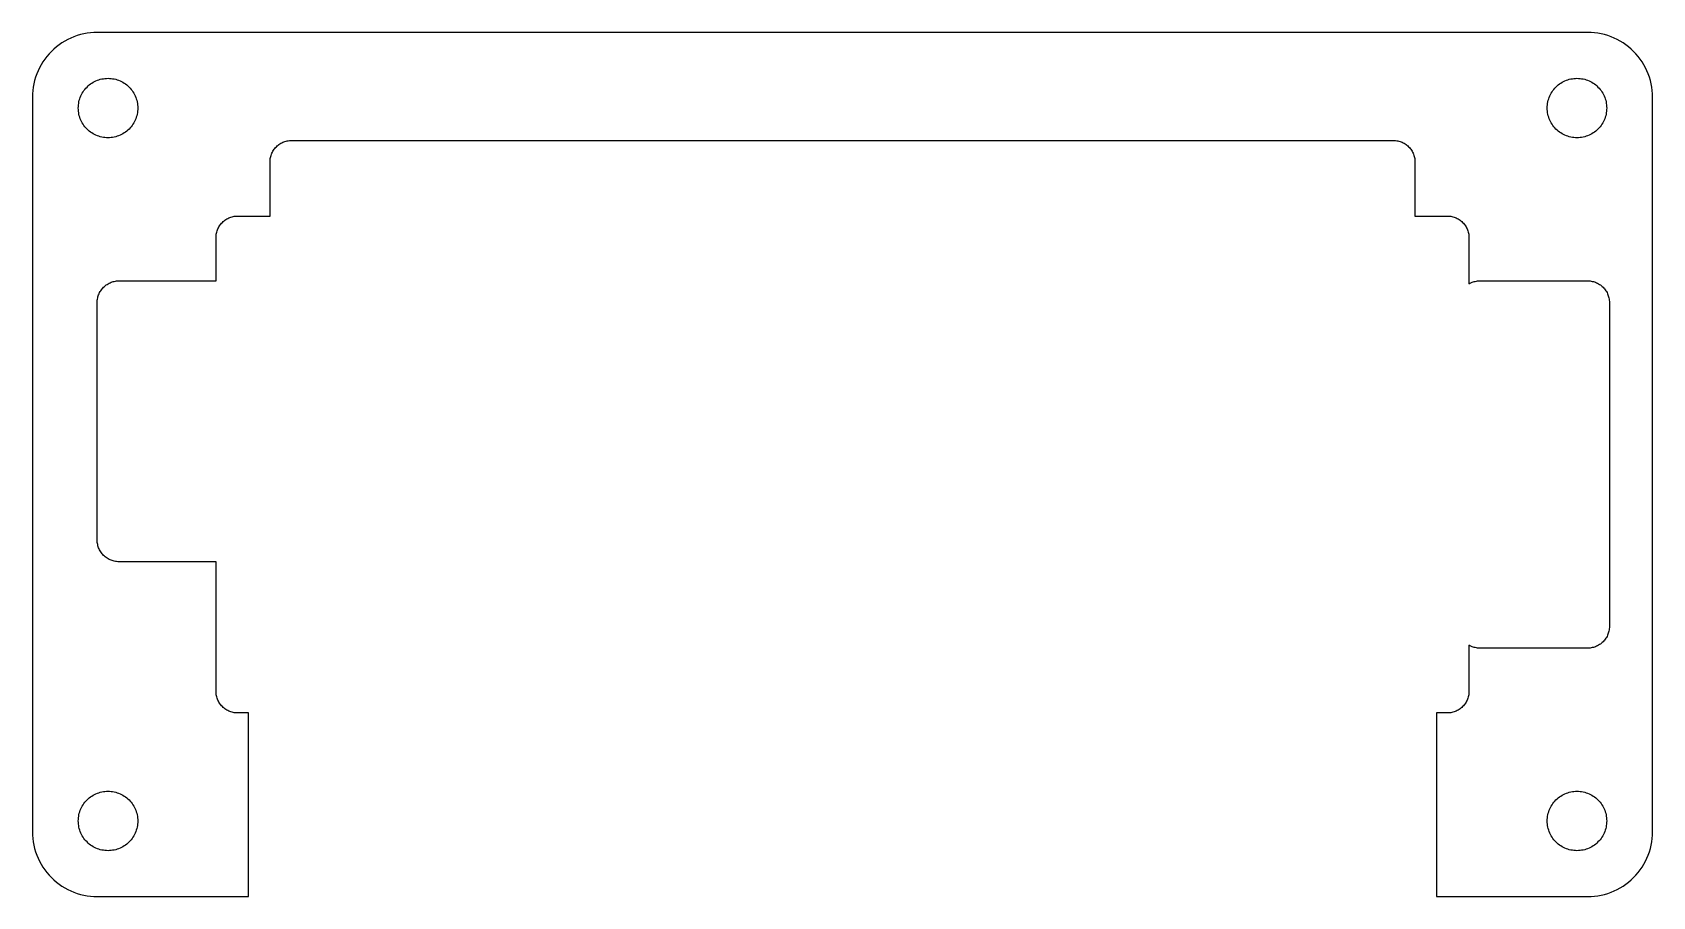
# Model space of a CAD drawing. Header units: metres. Extents: x -38 to 198, y -20 to 155.
# Drawn here: x -37.5 to 37.5, y 70 to 110 of the extents above; entities that cross this region are included whole.
import ezdxf

# ---------------------------------------------------------------- set-up
doc = ezdxf.new("R2010")
doc.units = ezdxf.units.M

msp = doc.modelspace()

# ---------------------------------------------------------------- linework, layer by layer
for p, q in [((-36.1339, 109.516), (-36.2634, 109.427)), ((-36, 109.598), (-36.1339, 109.516)), ((-35.862, 109.673), (-36, 109.598)), ((-35.7202, 109.741), (-35.862, 109.673)), ((-35.5751, 109.801), (-35.7202, 109.741)), ((-35.427, 109.853), (-35.5751, 109.801)), ((-35.2764, 109.898), (-35.427, 109.853)), ((-35.1237, 109.934), (-35.2764, 109.898)), ((-34.9693, 109.963), (-35.1237, 109.934)), ((-34.8136, 109.984), (-34.9693, 109.963)), ((-34.657, 109.996), (-34.8136, 109.984)), ((-34.5, 110), (-34.657, 109.996)), ((34.5, 110), (-34.5, 110)), ((34.657, 109.996), (34.5, 110)), ((34.8136, 109.984), (34.657, 109.996)), ((34.9693, 109.963), (34.8136, 109.984)), ((35.1237, 109.934), (34.9693, 109.963)), ((35.2764, 109.898), (35.1237, 109.934)), ((35.427, 109.853), (35.2764, 109.898)), ((35.5751, 109.801), (35.427, 109.853)), ((35.7202, 109.741), (35.5751, 109.801)), ((35.862, 109.673), (35.7202, 109.741)), ((36, 109.598), (35.862, 109.673)), ((36.1339, 109.516), (36, 109.598)), ((36.2634, 109.427), (36.1339, 109.516)), ((-36.927, 108.763), (-37.016, 108.634)), ((-36.8314, 108.888), (-36.927, 108.763)), ((-36.7294, 109.007), (-36.8314, 108.888)), ((-36.6213, 109.121), (-36.7294, 109.007)), ((-36.5074, 109.229), (-36.6213, 109.121)), ((-36.388, 109.331), (-36.5074, 109.229)), ((-36.2634, 109.427), (-36.388, 109.331)), ((36.388, 109.331), (36.2634, 109.427)), ((36.5074, 109.229), (36.388, 109.331)), ((36.6213, 109.121), (36.5074, 109.229)), ((36.7294, 109.007), (36.6213, 109.121)), ((36.8314, 108.888), (36.7294, 109.007)), ((36.927, 108.763), (36.8314, 108.888)), ((37.016, 108.634), (36.927, 108.763)), ((-37.3007, 108.075), (-37.3532, 107.927)), ((-37.2406, 108.22), (-37.3007, 108.075)), ((-37.173, 108.362), (-37.2406, 108.22)), ((-37.0981, 108.5), (-37.173, 108.362)), ((-37.016, 108.634), (-37.0981, 108.5)), ((37.0981, 108.5), (37.016, 108.634)), ((37.173, 108.362), (37.0981, 108.5)), ((37.2406, 108.22), (37.173, 108.362)), ((37.3007, 108.075), (37.2406, 108.22)), ((37.3532, 107.927), (37.3007, 108.075)), ((-37.4836, 107.314), (-37.4959, 107.157)), ((-37.4631, 107.469), (-37.4836, 107.314)), ((-37.4344, 107.624), (-37.4631, 107.469)), ((-37.3978, 107.776), (-37.4344, 107.624)), ((-37.3532, 107.927), (-37.3978, 107.776)), ((-35.1532, 107.249), (-35.1124, 107.308)), ((-35.1124, 107.308), (-35.0686, 107.365)), ((-35.0686, 107.365), (-35.0218, 107.42)), ((-35.0218, 107.42), (-34.9723, 107.472)), ((-34.9723, 107.472), (-34.92, 107.522)), ((-34.92, 107.522), (-34.8653, 107.569)), ((-34.8653, 107.569), (-34.8082, 107.612)), ((-34.8082, 107.612), (-34.7489, 107.653)), ((-34.7489, 107.653), (-34.6875, 107.691)), ((-34.6875, 107.691), (-34.6242, 107.725)), ((-34.6242, 107.725), (-34.5592, 107.756)), ((-34.5592, 107.756), (-34.4928, 107.784)), ((-34.4928, 107.784), (-34.4249, 107.808)), ((-34.4249, 107.808), (-34.3559, 107.828)), ((-34.3559, 107.828), (-34.2859, 107.845)), ((-34.2859, 107.845), (-34.2151, 107.858)), ((-34.2151, 107.858), (-34.1437, 107.867)), ((-34.1437, 107.867), (-34.072, 107.873)), ((-34.072, 107.873), (-34, 107.875)), ((-34, 107.875), (-33.928, 107.873)), ((-33.928, 107.873), (-33.8563, 107.867)), ((-33.8563, 107.867), (-33.7849, 107.858)), ((-33.7849, 107.858), (-33.7141, 107.845)), ((-33.7141, 107.845), (-33.6441, 107.828)), ((-33.6441, 107.828), (-33.5751, 107.808)), ((-33.5751, 107.808), (-33.5072, 107.784)), ((-33.5072, 107.784), (-33.4407, 107.756)), ((-33.4407, 107.756), (-33.3758, 107.725)), ((-33.3758, 107.725), (-33.3125, 107.691)), ((-33.3125, 107.691), (-33.2511, 107.653)), ((-33.2511, 107.653), (-33.1918, 107.612)), ((-33.1918, 107.612), (-33.1347, 107.569)), ((-33.1347, 107.569), (-33.0799, 107.522)), ((-33.0799, 107.522), (-33.0277, 107.472)), ((-33.0277, 107.472), (-32.9782, 107.42)), ((-32.9782, 107.42), (-32.9314, 107.365)), ((-32.9314, 107.365), (-32.8876, 107.308)), ((-32.8876, 107.308), (-32.8468, 107.249)), ((32.8468, 107.249), (32.8876, 107.308)), ((32.8876, 107.308), (32.9314, 107.365)), ((32.9314, 107.365), (32.9782, 107.42)), ((32.9782, 107.42), (33.0277, 107.472)), ((33.0277, 107.472), (33.0799, 107.522)), ((33.0799, 107.522), (33.1347, 107.569)), ((33.1347, 107.569), (33.1918, 107.612)), ((33.1918, 107.612), (33.2511, 107.653)), ((33.2511, 107.653), (33.3125, 107.691)), ((33.3125, 107.691), (33.3758, 107.725)), ((33.3758, 107.725), (33.4407, 107.756)), ((33.4407, 107.756), (33.5072, 107.784)), ((33.5072, 107.784), (33.5751, 107.808)), ((33.5751, 107.808), (33.6441, 107.828)), ((33.6441, 107.828), (33.7141, 107.845)), ((33.7141, 107.845), (33.7849, 107.858)), ((33.7849, 107.858), (33.8563, 107.867)), ((33.8563, 107.867), (33.928, 107.873)), ((33.928, 107.873), (34, 107.875)), ((34, 107.875), (34.072, 107.873)), ((34.072, 107.873), (34.1437, 107.867)), ((34.1437, 107.867), (34.2151, 107.858)), ((34.2151, 107.858), (34.2859, 107.845)), ((34.2859, 107.845), (34.3559, 107.828)), ((34.3559, 107.828), (34.4249, 107.808)), ((34.4249, 107.808), (34.4928, 107.784)), ((34.4928, 107.784), (34.5592, 107.756)), ((34.5592, 107.756), (34.6242, 107.725)), ((34.6242, 107.725), (34.6875, 107.691)), ((34.6875, 107.691), (34.7489, 107.653)), ((34.7489, 107.653), (34.8082, 107.612)), ((34.8082, 107.612), (34.8653, 107.569)), ((34.8653, 107.569), (34.92, 107.522)), ((34.92, 107.522), (34.9723, 107.472)), ((34.9723, 107.472), (35.0218, 107.42)), ((35.0218, 107.42), (35.0686, 107.365)), ((35.0686, 107.365), (35.1124, 107.308)), ((35.1124, 107.308), (35.1532, 107.249)), ((37.3978, 107.776), (37.3532, 107.927)), ((37.4344, 107.624), (37.3978, 107.776)), ((37.4631, 107.469), (37.4344, 107.624)), ((37.4836, 107.314), (37.4631, 107.469)), ((37.4959, 107.157), (37.4836, 107.314)), ((-37.4959, 107.157), (-37.5, 107)), ((-37.5, 107), (-37.5, 73)), ((-35.375, 106.5), (-35.3731, 106.572)), ((-35.3731, 106.428), (-35.375, 106.5)), ((-35.3731, 106.572), (-35.3675, 106.644)), ((-35.3675, 106.644), (-35.3581, 106.715)), ((-35.3581, 106.715), (-35.3449, 106.786)), ((-35.3449, 106.786), (-35.3281, 106.856)), ((-35.3281, 106.856), (-35.3077, 106.925)), ((-35.3077, 106.925), (-35.2837, 106.993)), ((-35.2837, 106.993), (-35.2561, 107.059)), ((-35.2561, 107.059), (-35.2251, 107.124)), ((-35.2251, 107.124), (-35.1908, 107.188)), ((-35.1908, 107.188), (-35.1532, 107.249)), ((-32.8468, 107.249), (-32.8092, 107.188)), ((-32.8092, 107.188), (-32.7749, 107.124)), ((-32.7749, 107.124), (-32.7439, 107.059)), ((-32.7439, 107.059), (-32.7163, 106.993)), ((-32.7163, 106.993), (-32.6923, 106.925)), ((-32.6923, 106.925), (-32.6718, 106.856)), ((-32.6718, 106.856), (-32.655, 106.786)), ((-32.655, 106.786), (-32.6419, 106.715)), ((-32.6419, 106.715), (-32.6325, 106.644)), ((-32.6325, 106.644), (-32.6269, 106.572)), ((-32.6269, 106.572), (-32.625, 106.5)), ((-32.625, 106.5), (-32.6269, 106.428)), ((32.625, 106.5), (32.6269, 106.572)), ((32.6269, 106.428), (32.625, 106.5)), ((32.6269, 106.572), (32.6325, 106.644)), ((32.6325, 106.644), (32.6419, 106.715)), ((32.6419, 106.715), (32.655, 106.786)), ((32.655, 106.786), (32.6718, 106.856)), ((32.6718, 106.856), (32.6923, 106.925)), ((32.6923, 106.925), (32.7163, 106.993)), ((32.7163, 106.993), (32.7439, 107.059)), ((32.7439, 107.059), (32.7749, 107.124)), ((32.7749, 107.124), (32.8092, 107.188)), ((32.8092, 107.188), (32.8468, 107.249)), ((35.1532, 107.249), (35.1908, 107.188)), ((35.1908, 107.188), (35.2251, 107.124)), ((35.2251, 107.124), (35.2561, 107.059)), ((35.2561, 107.059), (35.2837, 106.993)), ((35.2837, 106.993), (35.3077, 106.925)), ((35.3077, 106.925), (35.3281, 106.856)), ((35.3281, 106.856), (35.3449, 106.786)), ((35.3449, 106.786), (35.3581, 106.715)), ((35.3581, 106.715), (35.3675, 106.644)), ((35.3675, 106.644), (35.3731, 106.572)), ((35.3731, 106.572), (35.375, 106.5)), ((35.375, 106.5), (35.3731, 106.428)), ((37.5, 107), (37.4959, 107.157)), ((37.5, 73), (37.5, 107)), ((-35.3675, 106.356), (-35.3731, 106.428)), ((-35.3581, 106.285), (-35.3675, 106.356)), ((-35.3449, 106.214), (-35.3581, 106.285)), ((-35.3281, 106.144), (-35.3449, 106.214)), ((-35.3077, 106.075), (-35.3281, 106.144)), ((-35.2837, 106.007), (-35.3077, 106.075)), ((-35.2561, 105.941), (-35.2837, 106.007)), ((-35.2251, 105.876), (-35.2561, 105.941)), ((-35.1908, 105.812), (-35.2251, 105.876)), ((-35.1532, 105.751), (-35.1908, 105.812)), ((-35.1124, 105.692), (-35.1532, 105.751)), ((-32.8468, 105.751), (-32.8876, 105.692)), ((-32.8092, 105.812), (-32.8468, 105.751)), ((-32.7749, 105.876), (-32.8092, 105.812)), ((-32.7439, 105.941), (-32.7749, 105.876)), ((-32.7163, 106.007), (-32.7439, 105.941)), ((-32.6923, 106.075), (-32.7163, 106.007)), ((-32.6718, 106.144), (-32.6923, 106.075)), ((-32.655, 106.214), (-32.6718, 106.144)), ((-32.6419, 106.285), (-32.655, 106.214)), ((-32.6325, 106.356), (-32.6419, 106.285)), ((-32.6269, 106.428), (-32.6325, 106.356)), ((32.6325, 106.356), (32.6269, 106.428)), ((32.6419, 106.285), (32.6325, 106.356)), ((32.655, 106.214), (32.6419, 106.285)), ((32.6718, 106.144), (32.655, 106.214)), ((32.6923, 106.075), (32.6718, 106.144)), ((32.7163, 106.007), (32.6923, 106.075)), ((32.7439, 105.941), (32.7163, 106.007)), ((32.7749, 105.876), (32.7439, 105.941)), ((32.8092, 105.812), (32.7749, 105.876)), ((32.8468, 105.751), (32.8092, 105.812)), ((32.8876, 105.692), (32.8468, 105.751)), ((35.1532, 105.751), (35.1124, 105.692)), ((35.1908, 105.812), (35.1532, 105.751)), ((35.2251, 105.876), (35.1908, 105.812)), ((35.2561, 105.941), (35.2251, 105.876)), ((35.2837, 106.007), (35.2561, 105.941)), ((35.3077, 106.075), (35.2837, 106.007)), ((35.3281, 106.144), (35.3077, 106.075)), ((35.3449, 106.214), (35.3281, 106.144)), ((35.3581, 106.285), (35.3449, 106.214)), ((35.3675, 106.356), (35.3581, 106.285)), ((35.3731, 106.428), (35.3675, 106.356)), ((-35.0686, 105.635), (-35.1124, 105.692)), ((-35.0218, 105.58), (-35.0686, 105.635)), ((-34.9723, 105.528), (-35.0218, 105.58)), ((-34.92, 105.478), (-34.9723, 105.528)), ((-34.8653, 105.431), (-34.92, 105.478)), ((-34.8082, 105.388), (-34.8653, 105.431)), ((-34.7489, 105.347), (-34.8082, 105.388)), ((-34.6875, 105.309), (-34.7489, 105.347)), ((-34.6242, 105.275), (-34.6875, 105.309)), ((-34.5592, 105.244), (-34.6242, 105.275)), ((-34.4928, 105.216), (-34.5592, 105.244)), ((-34.4249, 105.192), (-34.4928, 105.216)), ((-34.3559, 105.172), (-34.4249, 105.192)), ((-34.2859, 105.155), (-34.3559, 105.172)), ((-34.2151, 105.142), (-34.2859, 105.155)), ((-34.1437, 105.133), (-34.2151, 105.142)), ((-34.072, 105.127), (-34.1437, 105.133)), ((-34, 105.125), (-34.072, 105.127)), ((-33.928, 105.127), (-34, 105.125)), ((-33.8563, 105.133), (-33.928, 105.127)), ((-33.7849, 105.142), (-33.8563, 105.133)), ((-33.7141, 105.155), (-33.7849, 105.142)), ((-33.6441, 105.172), (-33.7141, 105.155)), ((-33.5751, 105.192), (-33.6441, 105.172)), ((-33.5072, 105.216), (-33.5751, 105.192)), ((-33.4407, 105.244), (-33.5072, 105.216)), ((-33.3758, 105.275), (-33.4407, 105.244)), ((-33.3125, 105.309), (-33.3758, 105.275)), ((-33.2511, 105.347), (-33.3125, 105.309)), ((-33.1918, 105.388), (-33.2511, 105.347)), ((-33.1347, 105.431), (-33.1918, 105.388)), ((-33.0799, 105.478), (-33.1347, 105.431)), ((-33.0277, 105.528), (-33.0799, 105.478)), ((-32.9782, 105.58), (-33.0277, 105.528)), ((-32.9314, 105.635), (-32.9782, 105.58)), ((-32.8876, 105.692), (-32.9314, 105.635)), ((-25.5523, 104.999), (-25.5, 105)), ((-25.5, 105), (25.5, 105)), ((25.5, 105), (25.5523, 104.999)), ((32.9314, 105.635), (32.8876, 105.692)), ((32.9782, 105.58), (32.9314, 105.635)), ((33.0277, 105.528), (32.9782, 105.58)), ((33.0799, 105.478), (33.0277, 105.528)), ((33.1347, 105.431), (33.0799, 105.478)), ((33.1918, 105.388), (33.1347, 105.431)), ((33.2511, 105.347), (33.1918, 105.388)), ((33.3125, 105.309), (33.2511, 105.347)), ((33.3758, 105.275), (33.3125, 105.309)), ((33.4407, 105.244), (33.3758, 105.275)), ((33.5072, 105.216), (33.4407, 105.244)), ((33.5751, 105.192), (33.5072, 105.216)), ((33.6441, 105.172), (33.5751, 105.192)), ((33.7141, 105.155), (33.6441, 105.172)), ((33.7849, 105.142), (33.7141, 105.155)), ((33.8563, 105.133), (33.7849, 105.142)), ((33.928, 105.127), (33.8563, 105.133)), ((34, 105.125), (33.928, 105.127)), ((34.072, 105.127), (34, 105.125)), ((34.1437, 105.133), (34.072, 105.127)), ((34.2151, 105.142), (34.1437, 105.133)), ((34.2859, 105.155), (34.2151, 105.142)), ((34.3559, 105.172), (34.2859, 105.155)), ((34.4249, 105.192), (34.3559, 105.172)), ((34.4928, 105.216), (34.4249, 105.192)), ((34.5592, 105.244), (34.4928, 105.216)), ((34.6242, 105.275), (34.5592, 105.244)), ((34.6875, 105.309), (34.6242, 105.275)), ((34.7489, 105.347), (34.6875, 105.309)), ((34.8082, 105.388), (34.7489, 105.347)), ((34.8653, 105.431), (34.8082, 105.388)), ((34.92, 105.478), (34.8653, 105.431)), ((34.9723, 105.528), (34.92, 105.478)), ((35.0218, 105.58), (34.9723, 105.528)), ((35.0686, 105.635), (35.0218, 105.58)), ((35.1124, 105.692), (35.0686, 105.635)), ((-26.4781, 104.208), (-26.4659, 104.259)), ((-26.4659, 104.259), (-26.451, 104.309)), ((-26.451, 104.309), (-26.4336, 104.358)), ((-26.4336, 104.358), (-26.4135, 104.407)), ((-26.4135, 104.407), (-26.391, 104.454)), ((-26.391, 104.454), (-26.366, 104.5)), ((-26.366, 104.5), (-26.3387, 104.545)), ((-26.3387, 104.545), (-26.309, 104.588)), ((-26.309, 104.588), (-26.2771, 104.629)), ((-26.2771, 104.629), (-26.2431, 104.669)), ((-26.2431, 104.669), (-26.2071, 104.707)), ((-26.2071, 104.707), (-26.1691, 104.743)), ((-26.1691, 104.743), (-26.1293, 104.777)), ((-26.1293, 104.777), (-26.0878, 104.809)), ((-26.0878, 104.809), (-26.0446, 104.839)), ((-26.0446, 104.839), (-26, 104.866)), ((-26, 104.866), (-25.954, 104.891)), ((-25.954, 104.891), (-25.9067, 104.914)), ((-25.9067, 104.914), (-25.8584, 104.934)), ((-25.8584, 104.934), (-25.809, 104.951)), ((-25.809, 104.951), (-25.7588, 104.966)), ((-25.7588, 104.966), (-25.7079, 104.978)), ((-25.7079, 104.978), (-25.6564, 104.988)), ((-25.6564, 104.988), (-25.6045, 104.995)), ((-25.6045, 104.995), (-25.5523, 104.999)), ((25.5523, 104.999), (25.6045, 104.995)), ((25.6045, 104.995), (25.6564, 104.988)), ((25.6564, 104.988), (25.7079, 104.978)), ((25.7079, 104.978), (25.7588, 104.966)), ((25.7588, 104.966), (25.809, 104.951)), ((25.809, 104.951), (25.8584, 104.934)), ((25.8584, 104.934), (25.9067, 104.914)), ((25.9067, 104.914), (25.954, 104.891)), ((25.954, 104.891), (26, 104.866)), ((26, 104.866), (26.0446, 104.839)), ((26.0446, 104.839), (26.0878, 104.809)), ((26.0878, 104.809), (26.1293, 104.777)), ((26.1293, 104.777), (26.1691, 104.743)), ((26.1691, 104.743), (26.2071, 104.707)), ((26.2071, 104.707), (26.2431, 104.669)), ((26.2431, 104.669), (26.2771, 104.629)), ((26.2771, 104.629), (26.309, 104.588)), ((26.309, 104.588), (26.3387, 104.545)), ((26.3387, 104.545), (26.366, 104.5)), ((26.366, 104.5), (26.391, 104.454)), ((26.391, 104.454), (26.4135, 104.407)), ((26.4135, 104.407), (26.4336, 104.358)), ((26.4336, 104.358), (26.451, 104.309)), ((26.451, 104.309), (26.4659, 104.259)), ((26.4659, 104.259), (26.4781, 104.208)), ((-26.5, 104), (-26.4986, 104.052)), ((-26.5, 101.5), (-26.5, 104)), ((-26.4986, 104.052), (-26.4945, 104.105)), ((-26.4945, 104.105), (-26.4877, 104.156)), ((-26.4877, 104.156), (-26.4781, 104.208)), ((26.4781, 104.208), (26.4877, 104.156)), ((26.4877, 104.156), (26.4945, 104.105)), ((26.4945, 104.105), (26.4986, 104.052)), ((26.4986, 104.052), (26.5, 104)), ((26.5, 104), (26.5, 101.5)), ((-28.6691, 101.243), (-28.6293, 101.277)), ((-28.6293, 101.277), (-28.5878, 101.309)), ((-28.5878, 101.309), (-28.5446, 101.339)), ((-28.5446, 101.339), (-28.5, 101.366)), ((-28.5, 101.366), (-28.454, 101.391)), ((-28.454, 101.391), (-28.4067, 101.414)), ((-28.4067, 101.414), (-28.3584, 101.434)), ((-28.3584, 101.434), (-28.309, 101.451)), ((-28.309, 101.451), (-28.2588, 101.466)), ((-28.2588, 101.466), (-28.2079, 101.478)), ((-28.2079, 101.478), (-28.1564, 101.488)), ((-28.1564, 101.488), (-28.1045, 101.495)), ((-28.1045, 101.495), (-28.0523, 101.499)), ((-28.0523, 101.499), (-28, 101.5)), ((-28, 101.5), (-26.5, 101.5)), ((26.5, 101.5), (28, 101.5)), ((28, 101.5), (28.0523, 101.499)), ((28.0523, 101.499), (28.1045, 101.495)), ((28.1045, 101.495), (28.1564, 101.488)), ((28.1564, 101.488), (28.2079, 101.478)), ((28.2079, 101.478), (28.2588, 101.466)), ((28.2588, 101.466), (28.309, 101.451)), ((28.309, 101.451), (28.3584, 101.434)), ((28.3584, 101.434), (28.4067, 101.414)), ((28.4067, 101.414), (28.454, 101.391)), ((28.454, 101.391), (28.5, 101.366)), ((28.5, 101.366), (28.5446, 101.339)), ((28.5446, 101.339), (28.5878, 101.309)), ((28.5878, 101.309), (28.6293, 101.277)), ((28.6293, 101.277), (28.6691, 101.243)), ((-29, 100.5), (-28.9986, 100.552)), ((-29, 98.5), (-29, 100.5)), ((-28.9986, 100.552), (-28.9945, 100.605)), ((-28.9945, 100.605), (-28.9877, 100.656)), ((-28.9877, 100.656), (-28.9781, 100.708)), ((-28.9781, 100.708), (-28.9659, 100.759)), ((-28.9659, 100.759), (-28.951, 100.809)), ((-28.951, 100.809), (-28.9336, 100.858)), ((-28.9336, 100.858), (-28.9135, 100.907)), ((-28.9135, 100.907), (-28.891, 100.954)), ((-28.891, 100.954), (-28.866, 101)), ((-28.866, 101), (-28.8387, 101.045)), ((-28.8387, 101.045), (-28.809, 101.088)), ((-28.809, 101.088), (-28.7771, 101.129)), ((-28.7771, 101.129), (-28.7431, 101.169)), ((-28.7431, 101.169), (-28.7071, 101.207)), ((-28.7071, 101.207), (-28.6691, 101.243)), ((28.6691, 101.243), (28.7071, 101.207)), ((28.7071, 101.207), (28.7431, 101.169)), ((28.7431, 101.169), (28.7771, 101.129)), ((28.7771, 101.129), (28.809, 101.088)), ((28.809, 101.088), (28.8387, 101.045)), ((28.8387, 101.045), (28.866, 101)), ((28.866, 101), (28.891, 100.954)), ((28.891, 100.954), (28.9135, 100.907)), ((28.9135, 100.907), (28.9336, 100.858)), ((28.9336, 100.858), (28.951, 100.809)), ((28.951, 100.809), (28.9659, 100.759)), ((28.9659, 100.759), (28.9781, 100.708)), ((28.9781, 100.708), (28.9877, 100.656)), ((28.9877, 100.656), (28.9945, 100.605)), ((28.9945, 100.605), (28.9986, 100.552)), ((28.9986, 100.552), (29, 100.5)), ((29, 100.5), (29, 98.366)), ((-34.1691, 98.2431), (-34.1293, 98.2771)), ((-34.1293, 98.2771), (-34.0878, 98.309)), ((-34.0878, 98.309), (-34.0446, 98.3387)), ((-34.0446, 98.3387), (-34, 98.366)), ((-34, 98.366), (-33.954, 98.391)), ((-33.954, 98.391), (-33.9067, 98.4135)), ((-33.9067, 98.4135), (-33.8584, 98.4336)), ((-33.8584, 98.4336), (-33.809, 98.451)), ((-33.809, 98.451), (-33.7588, 98.4659)), ((-33.7588, 98.4659), (-33.7079, 98.4781)), ((-33.7079, 98.4781), (-33.6564, 98.4877)), ((-33.6564, 98.4877), (-33.6045, 98.4945)), ((-33.6045, 98.4945), (-33.5523, 98.4986)), ((-33.5523, 98.4986), (-33.5, 98.5)), ((-33.5, 98.5), (-29, 98.5)), ((29, 98.366), (29.046, 98.391)), ((29.046, 98.391), (29.0933, 98.4135)), ((29.0933, 98.4135), (29.1416, 98.4336)), ((29.1416, 98.4336), (29.191, 98.451)), ((29.191, 98.451), (29.2412, 98.4659)), ((29.2412, 98.4659), (29.2921, 98.4781)), ((29.2921, 98.4781), (29.3436, 98.4877)), ((29.3436, 98.4877), (29.3955, 98.4945)), ((29.3955, 98.4945), (29.4477, 98.4986)), ((29.4477, 98.4986), (29.5, 98.5)), ((29.5, 98.5), (34.5, 98.5)), ((34.5, 98.5), (34.5523, 98.4986)), ((34.5523, 98.4986), (34.6045, 98.4945)), ((34.6045, 98.4945), (34.6564, 98.4877)), ((34.6564, 98.4877), (34.7079, 98.4781)), ((34.7079, 98.4781), (34.7588, 98.4659)), ((34.7588, 98.4659), (34.809, 98.451)), ((34.809, 98.451), (34.8584, 98.4336)), ((34.8584, 98.4336), (34.9067, 98.4135)), ((34.9067, 98.4135), (34.954, 98.391)), ((34.954, 98.391), (35, 98.366)), ((35, 98.366), (35.0446, 98.3387)), ((35.0446, 98.3387), (35.0878, 98.309)), ((35.0878, 98.309), (35.1293, 98.2771)), ((35.1293, 98.2771), (35.1691, 98.2431)), ((-34.5, 97.5), (-34.4986, 97.5523)), ((-34.5, 86.5), (-34.5, 97.5)), ((-34.4986, 97.5523), (-34.4945, 97.6045)), ((-34.4945, 97.6045), (-34.4877, 97.6564)), ((-34.4877, 97.6564), (-34.4781, 97.7079)), ((-34.4781, 97.7079), (-34.4659, 97.7588)), ((-34.4659, 97.7588), (-34.451, 97.809)), ((-34.451, 97.809), (-34.4336, 97.8584)), ((-34.4336, 97.8584), (-34.4135, 97.9067)), ((-34.4135, 97.9067), (-34.391, 97.954)), ((-34.391, 97.954), (-34.366, 98)), ((-34.366, 98), (-34.3387, 98.0446)), ((-34.3387, 98.0446), (-34.309, 98.0878)), ((-34.309, 98.0878), (-34.2771, 98.1293)), ((-34.2771, 98.1293), (-34.2431, 98.1691)), ((-34.2431, 98.1691), (-34.2071, 98.2071)), ((-34.2071, 98.2071), (-34.1691, 98.2431)), ((35.1691, 98.2431), (35.2071, 98.2071)), ((35.2071, 98.2071), (35.2431, 98.1691)), ((35.2431, 98.1691), (35.2771, 98.1293)), ((35.2771, 98.1293), (35.309, 98.0878)), ((35.309, 98.0878), (35.3387, 98.0446)), ((35.3387, 98.0446), (35.366, 98)), ((35.366, 98), (35.391, 97.954)), ((35.391, 97.954), (35.4135, 97.9067)), ((35.4135, 97.9067), (35.4336, 97.8584)), ((35.4336, 97.8584), (35.451, 97.809)), ((35.451, 97.809), (35.4659, 97.7588)), ((35.4659, 97.7588), (35.4781, 97.7079)), ((35.4781, 97.7079), (35.4877, 97.6564)), ((35.4877, 97.6564), (35.4945, 97.6045)), ((35.4945, 97.6045), (35.4986, 97.5523)), ((35.4986, 97.5523), (35.5, 97.5)), ((35.5, 97.5), (35.5, 82.5)), ((-34.4986, 86.4477), (-34.5, 86.5)), ((-34.4945, 86.3955), (-34.4986, 86.4477)), ((-34.4877, 86.3436), (-34.4945, 86.3955)), ((-34.4781, 86.2921), (-34.4877, 86.3436)), ((-34.4659, 86.2412), (-34.4781, 86.2921)), ((-34.451, 86.191), (-34.4659, 86.2412)), ((-34.4336, 86.1416), (-34.451, 86.191)), ((-34.4135, 86.0933), (-34.4336, 86.1416)), ((-34.391, 86.046), (-34.4135, 86.0933)), ((-34.366, 86), (-34.391, 86.046)), ((-34.3387, 85.9554), (-34.366, 86)), ((-34.309, 85.9122), (-34.3387, 85.9554)), ((-34.2771, 85.8707), (-34.309, 85.9122)), ((-34.2431, 85.8309), (-34.2771, 85.8707)), ((-34.2071, 85.7929), (-34.2431, 85.8309)), ((-34.1691, 85.7569), (-34.2071, 85.7929)), ((-34.1293, 85.7229), (-34.1691, 85.7569)), ((-34.0878, 85.691), (-34.1293, 85.7229)), ((-34.0446, 85.6613), (-34.0878, 85.691)), ((-34, 85.634), (-34.0446, 85.6613)), ((-33.954, 85.609), (-34, 85.634)), ((-33.9067, 85.5865), (-33.954, 85.609)), ((-33.8584, 85.5664), (-33.9067, 85.5865)), ((-33.809, 85.549), (-33.8584, 85.5664)), ((-33.7588, 85.5341), (-33.809, 85.549)), ((-33.7079, 85.5219), (-33.7588, 85.5341)), ((-33.6564, 85.5123), (-33.7079, 85.5219)), ((-33.6045, 85.5055), (-33.6564, 85.5123)), ((-33.5523, 85.5014), (-33.6045, 85.5055)), ((-33.5, 85.5), (-33.5523, 85.5014)), ((-29, 85.5), (-33.5, 85.5)), ((-29, 79.5), (-29, 85.5)), ((35.5, 82.5), (35.4986, 82.4477)), ((35.1691, 81.7569), (35.1293, 81.7229)), ((35.2071, 81.7929), (35.1691, 81.7569)), ((35.2431, 81.8309), (35.2071, 81.7929)), ((35.2771, 81.8707), (35.2431, 81.8309)), ((35.309, 81.9122), (35.2771, 81.8707)), ((35.3387, 81.9554), (35.309, 81.9122)), ((35.366, 82), (35.3387, 81.9554)), ((35.391, 82.046), (35.366, 82)), ((35.4135, 82.0933), (35.391, 82.046)), ((35.4336, 82.1416), (35.4135, 82.0933)), ((35.451, 82.191), (35.4336, 82.1416)), ((35.4659, 82.2412), (35.451, 82.191)), ((35.4781, 82.2921), (35.4659, 82.2412)), ((35.4877, 82.3436), (35.4781, 82.2921)), ((35.4945, 82.3955), (35.4877, 82.3436)), ((35.4986, 82.4477), (35.4945, 82.3955)), ((29.046, 81.609), (29, 81.634)), ((29, 81.634), (29, 79.5)), ((29.0933, 81.5865), (29.046, 81.609)), ((29.1416, 81.5664), (29.0933, 81.5865)), ((29.191, 81.549), (29.1416, 81.5664)), ((29.2412, 81.5341), (29.191, 81.549)), ((29.2921, 81.5219), (29.2412, 81.5341)), ((29.3436, 81.5123), (29.2921, 81.5219)), ((29.3955, 81.5055), (29.3436, 81.5123)), ((29.4477, 81.5014), (29.3955, 81.5055)), ((29.5, 81.5), (29.4477, 81.5014)), ((34.5, 81.5), (29.5, 81.5)), ((34.5523, 81.5014), (34.5, 81.5)), ((34.6045, 81.5055), (34.5523, 81.5014)), ((34.6564, 81.5123), (34.6045, 81.5055)), ((34.7079, 81.5219), (34.6564, 81.5123)), ((34.7588, 81.5341), (34.7079, 81.5219)), ((34.809, 81.549), (34.7588, 81.5341)), ((34.8584, 81.5664), (34.809, 81.549)), ((34.9067, 81.5865), (34.8584, 81.5664)), ((34.954, 81.609), (34.9067, 81.5865)), ((35, 81.634), (34.954, 81.609)), ((35.0446, 81.6613), (35, 81.634)), ((35.0878, 81.691), (35.0446, 81.6613)), ((35.1293, 81.7229), (35.0878, 81.691)), ((-28.9986, 79.4477), (-29, 79.5)), ((29, 79.5), (28.9986, 79.4477)), ((-28.9945, 79.3955), (-28.9986, 79.4477)), ((-28.9877, 79.3436), (-28.9945, 79.3955)), ((-28.9781, 79.2921), (-28.9877, 79.3436)), ((-28.9659, 79.2412), (-28.9781, 79.2921)), ((-28.951, 79.191), (-28.9659, 79.2412)), ((-28.9336, 79.1416), (-28.951, 79.191)), ((-28.9135, 79.0933), (-28.9336, 79.1416)), ((-28.891, 79.046), (-28.9135, 79.0933)), ((-28.866, 79), (-28.891, 79.046)), ((-28.8387, 78.9554), (-28.866, 79)), ((-28.809, 78.9122), (-28.8387, 78.9554)), ((-28.7771, 78.8707), (-28.809, 78.9122)), ((-28.7431, 78.8309), (-28.7771, 78.8707)), ((-28.7071, 78.7929), (-28.7431, 78.8309)), ((-28.6691, 78.7569), (-28.7071, 78.7929)), ((-28.6293, 78.7229), (-28.6691, 78.7569)), ((28.6691, 78.7569), (28.6293, 78.7229)), ((28.7071, 78.7929), (28.6691, 78.7569)), ((28.7431, 78.8309), (28.7071, 78.7929)), ((28.7771, 78.8707), (28.7431, 78.8309)), ((28.809, 78.9122), (28.7771, 78.8707)), ((28.8387, 78.9554), (28.809, 78.9122)), ((28.866, 79), (28.8387, 78.9554)), ((28.891, 79.046), (28.866, 79)), ((28.9135, 79.0933), (28.891, 79.046)), ((28.9336, 79.1416), (28.9135, 79.0933)), ((28.951, 79.191), (28.9336, 79.1416)), ((28.9659, 79.2412), (28.951, 79.191)), ((28.9781, 79.2921), (28.9659, 79.2412)), ((28.9877, 79.3436), (28.9781, 79.2921)), ((28.9945, 79.3955), (28.9877, 79.3436)), ((28.9986, 79.4477), (28.9945, 79.3955)), ((-28.5878, 78.691), (-28.6293, 78.7229)), ((-28.5446, 78.6613), (-28.5878, 78.691)), ((-28.5, 78.634), (-28.5446, 78.6613)), ((-28.454, 78.609), (-28.5, 78.634)), ((-28.4067, 78.5865), (-28.454, 78.609)), ((-28.3584, 78.5664), (-28.4067, 78.5865)), ((-28.309, 78.549), (-28.3584, 78.5664)), ((-28.2588, 78.5341), (-28.309, 78.549)), ((-28.2079, 78.5219), (-28.2588, 78.5341)), ((-28.1564, 78.5123), (-28.2079, 78.5219)), ((-28.1045, 78.5055), (-28.1564, 78.5123)), ((-28.0523, 78.5014), (-28.1045, 78.5055)), ((-28, 78.5), (-28.0523, 78.5014)), ((-27.5, 78.5), (-28, 78.5)), ((-27.5, 70), (-27.5, 78.5)), ((28, 78.5), (27.5, 78.5)), ((27.5, 78.5), (27.5, 70)), ((28.0523, 78.5014), (28, 78.5)), ((28.1045, 78.5055), (28.0523, 78.5014)), ((28.1564, 78.5123), (28.1045, 78.5055)), ((28.2079, 78.5219), (28.1564, 78.5123)), ((28.2588, 78.5341), (28.2079, 78.5219)), ((28.309, 78.549), (28.2588, 78.5341)), ((28.3584, 78.5664), (28.309, 78.549)), ((28.4067, 78.5865), (28.3584, 78.5664)), ((28.454, 78.609), (28.4067, 78.5865)), ((28.5, 78.634), (28.454, 78.609)), ((28.5446, 78.6613), (28.5, 78.634)), ((28.5878, 78.691), (28.5446, 78.6613)), ((28.6293, 78.7229), (28.5878, 78.691)), ((-35.1532, 74.2489), (-35.1124, 74.3082)), ((-35.1124, 74.3082), (-35.0686, 74.3653)), ((-35.0686, 74.3653), (-35.0218, 74.4201)), ((-35.0218, 74.4201), (-34.9723, 74.4723)), ((-34.9723, 74.4723), (-34.92, 74.5218)), ((-34.92, 74.5218), (-34.8653, 74.5686)), ((-34.8653, 74.5686), (-34.8082, 74.6124)), ((-34.8082, 74.6124), (-34.7489, 74.6532)), ((-34.7489, 74.6532), (-34.6875, 74.6908)), ((-34.6875, 74.6908), (-34.6242, 74.7251)), ((-34.6242, 74.7251), (-34.5592, 74.7561)), ((-34.5592, 74.7561), (-34.4928, 74.7837)), ((-34.4928, 74.7837), (-34.4249, 74.8077)), ((-34.4249, 74.8077), (-34.3559, 74.8282)), ((-34.3559, 74.8282), (-34.2859, 74.845)), ((-34.2859, 74.845), (-34.2151, 74.8581)), ((-34.2151, 74.8581), (-34.1437, 74.8675)), ((-34.1437, 74.8675), (-34.072, 74.8731)), ((-34.072, 74.8731), (-34, 74.875)), ((-34, 74.875), (-33.928, 74.8731)), ((-33.928, 74.8731), (-33.8563, 74.8675)), ((-33.8563, 74.8675), (-33.7849, 74.8581)), ((-33.7849, 74.8581), (-33.7141, 74.845)), ((-33.7141, 74.845), (-33.6441, 74.8282)), ((-33.6441, 74.8282), (-33.5751, 74.8077)), ((-33.5751, 74.8077), (-33.5072, 74.7837)), ((-33.5072, 74.7837), (-33.4407, 74.7561)), ((-33.4407, 74.7561), (-33.3758, 74.7251)), ((-33.3758, 74.7251), (-33.3125, 74.6908)), ((-33.3125, 74.6908), (-33.2511, 74.6532)), ((-33.2511, 74.6532), (-33.1918, 74.6124)), ((-33.1918, 74.6124), (-33.1347, 74.5686)), ((-33.1347, 74.5686), (-33.0799, 74.5218)), ((-33.0799, 74.5218), (-33.0277, 74.4723)), ((-33.0277, 74.4723), (-32.9782, 74.4201)), ((-32.9782, 74.4201), (-32.9314, 74.3653)), ((-32.9314, 74.3653), (-32.8876, 74.3082)), ((-32.8876, 74.3082), (-32.8468, 74.2489)), ((32.8468, 74.2489), (32.8876, 74.3082)), ((32.8876, 74.3082), (32.9314, 74.3653)), ((32.9314, 74.3653), (32.9782, 74.4201)), ((32.9782, 74.4201), (33.0277, 74.4723)), ((33.0277, 74.4723), (33.0799, 74.5218)), ((33.0799, 74.5218), (33.1347, 74.5686)), ((33.1347, 74.5686), (33.1918, 74.6124)), ((33.1918, 74.6124), (33.2511, 74.6532)), ((33.2511, 74.6532), (33.3125, 74.6908)), ((33.3125, 74.6908), (33.3758, 74.7251)), ((33.3758, 74.7251), (33.4407, 74.7561)), ((33.4407, 74.7561), (33.5072, 74.7837)), ((33.5072, 74.7837), (33.5751, 74.8077)), ((33.5751, 74.8077), (33.6441, 74.8282)), ((33.6441, 74.8282), (33.7141, 74.845)), ((33.7141, 74.845), (33.7849, 74.8581)), ((33.7849, 74.8581), (33.8563, 74.8675)), ((33.8563, 74.8675), (33.928, 74.8731)), ((33.928, 74.8731), (34, 74.875)), ((34, 74.875), (34.072, 74.8731)), ((34.072, 74.8731), (34.1437, 74.8675)), ((34.1437, 74.8675), (34.2151, 74.8581)), ((34.2151, 74.8581), (34.2859, 74.845)), ((34.2859, 74.845), (34.3559, 74.8282)), ((34.3559, 74.8282), (34.4249, 74.8077)), ((34.4249, 74.8077), (34.4928, 74.7837)), ((34.4928, 74.7837), (34.5592, 74.7561)), ((34.5592, 74.7561), (34.6242, 74.7251)), ((34.6242, 74.7251), (34.6875, 74.6908)), ((34.6875, 74.6908), (34.7489, 74.6532)), ((34.7489, 74.6532), (34.8082, 74.6124)), ((34.8082, 74.6124), (34.8653, 74.5686)), ((34.8653, 74.5686), (34.92, 74.5218)), ((34.92, 74.5218), (34.9723, 74.4723)), ((34.9723, 74.4723), (35.0218, 74.4201)), ((35.0218, 74.4201), (35.0686, 74.3653)), ((35.0686, 74.3653), (35.1124, 74.3082)), ((35.1124, 74.3082), (35.1532, 74.2489)), ((-35.375, 73.5), (-35.3731, 73.572)), ((-35.3731, 73.428), (-35.375, 73.5)), ((-35.3731, 73.572), (-35.3675, 73.6437)), ((-35.3675, 73.6437), (-35.3581, 73.7151)), ((-35.3581, 73.7151), (-35.3449, 73.7859)), ((-35.3449, 73.7859), (-35.3281, 73.8559)), ((-35.3281, 73.8559), (-35.3077, 73.9249)), ((-35.3077, 73.9249), (-35.2837, 73.9928)), ((-35.2837, 73.9928), (-35.2561, 74.0593)), ((-35.2561, 74.0593), (-35.2251, 74.1242)), ((-35.2251, 74.1242), (-35.1908, 74.1875)), ((-35.1908, 74.1875), (-35.1532, 74.2489)), ((-32.8468, 74.2489), (-32.8092, 74.1875)), ((-32.8092, 74.1875), (-32.7749, 74.1242)), ((-32.7749, 74.1242), (-32.7439, 74.0593)), ((-32.7439, 74.0593), (-32.7163, 73.9928)), ((-32.7163, 73.9928), (-32.6923, 73.9249)), ((-32.6923, 73.9249), (-32.6718, 73.8559)), ((-32.6718, 73.8559), (-32.655, 73.7859)), ((-32.655, 73.7859), (-32.6419, 73.7151)), ((-32.6419, 73.7151), (-32.6325, 73.6437)), ((-32.6325, 73.6437), (-32.6269, 73.572)), ((-32.6269, 73.572), (-32.625, 73.5)), ((-32.625, 73.5), (-32.6269, 73.428)), ((32.625, 73.5), (32.6269, 73.572)), ((32.6269, 73.428), (32.625, 73.5)), ((32.6269, 73.572), (32.6325, 73.6437)), ((32.6325, 73.6437), (32.6419, 73.7151)), ((32.6419, 73.7151), (32.655, 73.7859)), ((32.655, 73.7859), (32.6718, 73.8559)), ((32.6718, 73.8559), (32.6923, 73.9249)), ((32.6923, 73.9249), (32.7163, 73.9928)), ((32.7163, 73.9928), (32.7439, 74.0593)), ((32.7439, 74.0593), (32.7749, 74.1242)), ((32.7749, 74.1242), (32.8092, 74.1875)), ((32.8092, 74.1875), (32.8468, 74.2489)), ((35.1532, 74.2489), (35.1908, 74.1875)), ((35.1908, 74.1875), (35.2251, 74.1242)), ((35.2251, 74.1242), (35.2561, 74.0593)), ((35.2561, 74.0593), (35.2837, 73.9928)), ((35.2837, 73.9928), (35.3077, 73.9249)), ((35.3077, 73.9249), (35.3281, 73.8559)), ((35.3281, 73.8559), (35.3449, 73.7859)), ((35.3449, 73.7859), (35.3581, 73.7151)), ((35.3581, 73.7151), (35.3675, 73.6437)), ((35.3675, 73.6437), (35.3731, 73.572)), ((35.3731, 73.572), (35.375, 73.5)), ((35.375, 73.5), (35.3731, 73.428)), ((-37.5, 73), (-37.4959, 72.843)), ((-37.4959, 72.843), (-37.4836, 72.6864)), ((-35.3675, 73.3563), (-35.3731, 73.428)), ((-35.3581, 73.2849), (-35.3675, 73.3563)), ((-35.3449, 73.2141), (-35.3581, 73.2849)), ((-35.3281, 73.1441), (-35.3449, 73.2141)), ((-35.3077, 73.0751), (-35.3281, 73.1441)), ((-35.2837, 73.0072), (-35.3077, 73.0751)), ((-35.2561, 72.9408), (-35.2837, 73.0072)), ((-35.2251, 72.8758), (-35.2561, 72.9408)), ((-35.1908, 72.8125), (-35.2251, 72.8758)), ((-35.1532, 72.7511), (-35.1908, 72.8125)), ((-35.1124, 72.6918), (-35.1532, 72.7511)), ((-32.8468, 72.7511), (-32.8876, 72.6918)), ((-32.8092, 72.8125), (-32.8468, 72.7511)), ((-32.7749, 72.8758), (-32.8092, 72.8125)), ((-32.7439, 72.9408), (-32.7749, 72.8758)), ((-32.7163, 73.0072), (-32.7439, 72.9408)), ((-32.6923, 73.0751), (-32.7163, 73.0072)), ((-32.6718, 73.1441), (-32.6923, 73.0751)), ((-32.655, 73.2141), (-32.6718, 73.1441)), ((-32.6419, 73.2849), (-32.655, 73.2141)), ((-32.6325, 73.3563), (-32.6419, 73.2849)), ((-32.6269, 73.428), (-32.6325, 73.3563)), ((32.6325, 73.3563), (32.6269, 73.428)), ((32.6419, 73.2849), (32.6325, 73.3563)), ((32.655, 73.2141), (32.6419, 73.2849)), ((32.6718, 73.1441), (32.655, 73.2141)), ((32.6923, 73.0751), (32.6718, 73.1441)), ((32.7163, 73.0072), (32.6923, 73.0751)), ((32.7439, 72.9408), (32.7163, 73.0072)), ((32.7749, 72.8758), (32.7439, 72.9408)), ((32.8092, 72.8125), (32.7749, 72.8758)), ((32.8468, 72.7511), (32.8092, 72.8125)), ((32.8876, 72.6918), (32.8468, 72.7511)), ((35.1532, 72.7511), (35.1124, 72.6918)), ((35.1908, 72.8125), (35.1532, 72.7511)), ((35.2251, 72.8758), (35.1908, 72.8125)), ((35.2561, 72.9408), (35.2251, 72.8758)), ((35.2837, 73.0072), (35.2561, 72.9408)), ((35.3077, 73.0751), (35.2837, 73.0072)), ((35.3281, 73.1441), (35.3077, 73.0751)), ((35.3449, 73.2141), (35.3281, 73.1441)), ((35.3581, 73.2849), (35.3449, 73.2141)), ((35.3675, 73.3563), (35.3581, 73.2849)), ((35.3731, 73.428), (35.3675, 73.3563)), ((37.4836, 72.6864), (37.4959, 72.843)), ((37.4959, 72.843), (37.5, 73)), ((-37.4836, 72.6864), (-37.4631, 72.5307)), ((-37.4631, 72.5307), (-37.4344, 72.3763)), ((-37.4344, 72.3763), (-37.3978, 72.2236)), ((-37.3978, 72.2236), (-37.3532, 72.073)), ((-37.3532, 72.073), (-37.3007, 71.9249)), ((-35.0686, 72.6347), (-35.1124, 72.6918)), ((-35.0218, 72.58), (-35.0686, 72.6347)), ((-34.9723, 72.5277), (-35.0218, 72.58)), ((-34.92, 72.4782), (-34.9723, 72.5277)), ((-34.8653, 72.4314), (-34.92, 72.4782)), ((-34.8082, 72.3876), (-34.8653, 72.4314)), ((-34.7489, 72.3468), (-34.8082, 72.3876)), ((-34.6875, 72.3092), (-34.7489, 72.3468)), ((-34.6242, 72.2749), (-34.6875, 72.3092)), ((-34.5592, 72.2439), (-34.6242, 72.2749)), ((-34.4928, 72.2163), (-34.5592, 72.2439)), ((-34.4249, 72.1923), (-34.4928, 72.2163)), ((-34.3559, 72.1719), (-34.4249, 72.1923)), ((-34.2859, 72.1551), (-34.3559, 72.1719)), ((-34.2151, 72.1419), (-34.2859, 72.1551)), ((-34.1437, 72.1325), (-34.2151, 72.1419)), ((-34.072, 72.1269), (-34.1437, 72.1325)), ((-34, 72.125), (-34.072, 72.1269)), ((-33.928, 72.1269), (-34, 72.125)), ((-33.8563, 72.1325), (-33.928, 72.1269)), ((-33.7849, 72.1419), (-33.8563, 72.1325)), ((-33.7141, 72.1551), (-33.7849, 72.1419)), ((-33.6441, 72.1719), (-33.7141, 72.1551)), ((-33.5751, 72.1923), (-33.6441, 72.1719)), ((-33.5072, 72.2163), (-33.5751, 72.1923)), ((-33.4407, 72.2439), (-33.5072, 72.2163)), ((-33.3758, 72.2749), (-33.4407, 72.2439)), ((-33.3125, 72.3092), (-33.3758, 72.2749)), ((-33.2511, 72.3468), (-33.3125, 72.3092)), ((-33.1918, 72.3876), (-33.2511, 72.3468)), ((-33.1347, 72.4314), (-33.1918, 72.3876)), ((-33.0799, 72.4782), (-33.1347, 72.4314)), ((-33.0277, 72.5277), (-33.0799, 72.4782)), ((-32.9782, 72.58), (-33.0277, 72.5277)), ((-32.9314, 72.6347), (-32.9782, 72.58)), ((-32.8876, 72.6918), (-32.9314, 72.6347)), ((32.9314, 72.6347), (32.8876, 72.6918)), ((32.9782, 72.58), (32.9314, 72.6347)), ((33.0277, 72.5277), (32.9782, 72.58)), ((33.0799, 72.4782), (33.0277, 72.5277)), ((33.1347, 72.4314), (33.0799, 72.4782)), ((33.1918, 72.3876), (33.1347, 72.4314)), ((33.2511, 72.3468), (33.1918, 72.3876)), ((33.3125, 72.3092), (33.2511, 72.3468)), ((33.3758, 72.2749), (33.3125, 72.3092)), ((33.4407, 72.2439), (33.3758, 72.2749)), ((33.5072, 72.2163), (33.4407, 72.2439)), ((33.5751, 72.1923), (33.5072, 72.2163)), ((33.6441, 72.1719), (33.5751, 72.1923)), ((33.7141, 72.1551), (33.6441, 72.1719)), ((33.7849, 72.1419), (33.7141, 72.1551)), ((33.8563, 72.1325), (33.7849, 72.1419)), ((33.928, 72.1269), (33.8563, 72.1325)), ((34, 72.125), (33.928, 72.1269)), ((34.072, 72.1269), (34, 72.125)), ((34.1437, 72.1325), (34.072, 72.1269)), ((34.2151, 72.1419), (34.1437, 72.1325)), ((34.2859, 72.1551), (34.2151, 72.1419)), ((34.3559, 72.1719), (34.2859, 72.1551)), ((34.4249, 72.1923), (34.3559, 72.1719)), ((34.4928, 72.2163), (34.4249, 72.1923)), ((34.5592, 72.2439), (34.4928, 72.2163)), ((34.6242, 72.2749), (34.5592, 72.2439)), ((34.6875, 72.3092), (34.6242, 72.2749)), ((34.7489, 72.3468), (34.6875, 72.3092)), ((34.8082, 72.3876), (34.7489, 72.3468)), ((34.8653, 72.4314), (34.8082, 72.3876)), ((34.92, 72.4782), (34.8653, 72.4314)), ((34.9723, 72.5277), (34.92, 72.4782)), ((35.0218, 72.58), (34.9723, 72.5277)), ((35.0686, 72.6347), (35.0218, 72.58)), ((35.1124, 72.6918), (35.0686, 72.6347)), ((37.3007, 71.9249), (37.3532, 72.073)), ((37.3532, 72.073), (37.3978, 72.2236)), ((37.3978, 72.2236), (37.4344, 72.3763)), ((37.4344, 72.3763), (37.4631, 72.5307)), ((37.4631, 72.5307), (37.4836, 72.6864)), ((-37.3007, 71.9249), (-37.2406, 71.7798)), ((-37.2406, 71.7798), (-37.173, 71.638)), ((-37.173, 71.638), (-37.0981, 71.5)), ((-37.0981, 71.5), (-37.016, 71.3661)), ((-37.016, 71.3661), (-36.927, 71.2366)), ((36.927, 71.2366), (37.016, 71.3661)), ((37.016, 71.3661), (37.0981, 71.5)), ((37.0981, 71.5), (37.173, 71.638)), ((37.173, 71.638), (37.2406, 71.7798)), ((37.2406, 71.7798), (37.3007, 71.9249)), ((-36.927, 71.2366), (-36.8314, 71.112)), ((-36.8314, 71.112), (-36.7294, 70.9926)), ((-36.7294, 70.9926), (-36.6213, 70.8787)), ((-36.6213, 70.8787), (-36.5074, 70.7706)), ((-36.5074, 70.7706), (-36.388, 70.6686)), ((-36.388, 70.6686), (-36.2634, 70.573)), ((-36.2634, 70.573), (-36.1339, 70.484)), ((36.1339, 70.484), (36.2634, 70.573)), ((36.2634, 70.573), (36.388, 70.6686)), ((36.388, 70.6686), (36.5074, 70.7706)), ((36.5074, 70.7706), (36.6213, 70.8787)), ((36.6213, 70.8787), (36.7294, 70.9926)), ((36.7294, 70.9926), (36.8314, 71.112)), ((36.8314, 71.112), (36.927, 71.2366)), ((-36.1339, 70.484), (-36, 70.4019)), ((-36, 70.4019), (-35.862, 70.327)), ((-35.862, 70.327), (-35.7202, 70.2594)), ((-35.7202, 70.2594), (-35.5751, 70.1993)), ((-35.5751, 70.1993), (-35.427, 70.1468)), ((-35.427, 70.1468), (-35.2764, 70.1022)), ((-35.2764, 70.1022), (-35.1237, 70.0656)), ((-35.1237, 70.0656), (-34.9693, 70.0369)), ((-34.9693, 70.0369), (-34.8136, 70.0164)), ((-34.8136, 70.0164), (-34.657, 70.0041)), ((-34.657, 70.0041), (-34.5, 70)), ((-34.5, 70), (-27.5, 70)), ((27.5, 70), (34.5, 70)), ((34.5, 70), (34.657, 70.0041)), ((34.657, 70.0041), (34.8136, 70.0164)), ((34.8136, 70.0164), (34.9693, 70.0369)), ((34.9693, 70.0369), (35.1237, 70.0656)), ((35.1237, 70.0656), (35.2764, 70.1022)), ((35.2764, 70.1022), (35.427, 70.1468)), ((35.427, 70.1468), (35.5751, 70.1993)), ((35.5751, 70.1993), (35.7202, 70.2594)), ((35.7202, 70.2594), (35.862, 70.327)), ((35.862, 70.327), (36, 70.4019)), ((36, 70.4019), (36.1339, 70.484))]:
    msp.add_line(p, q)

doc.saveas('drawing.dxf')
